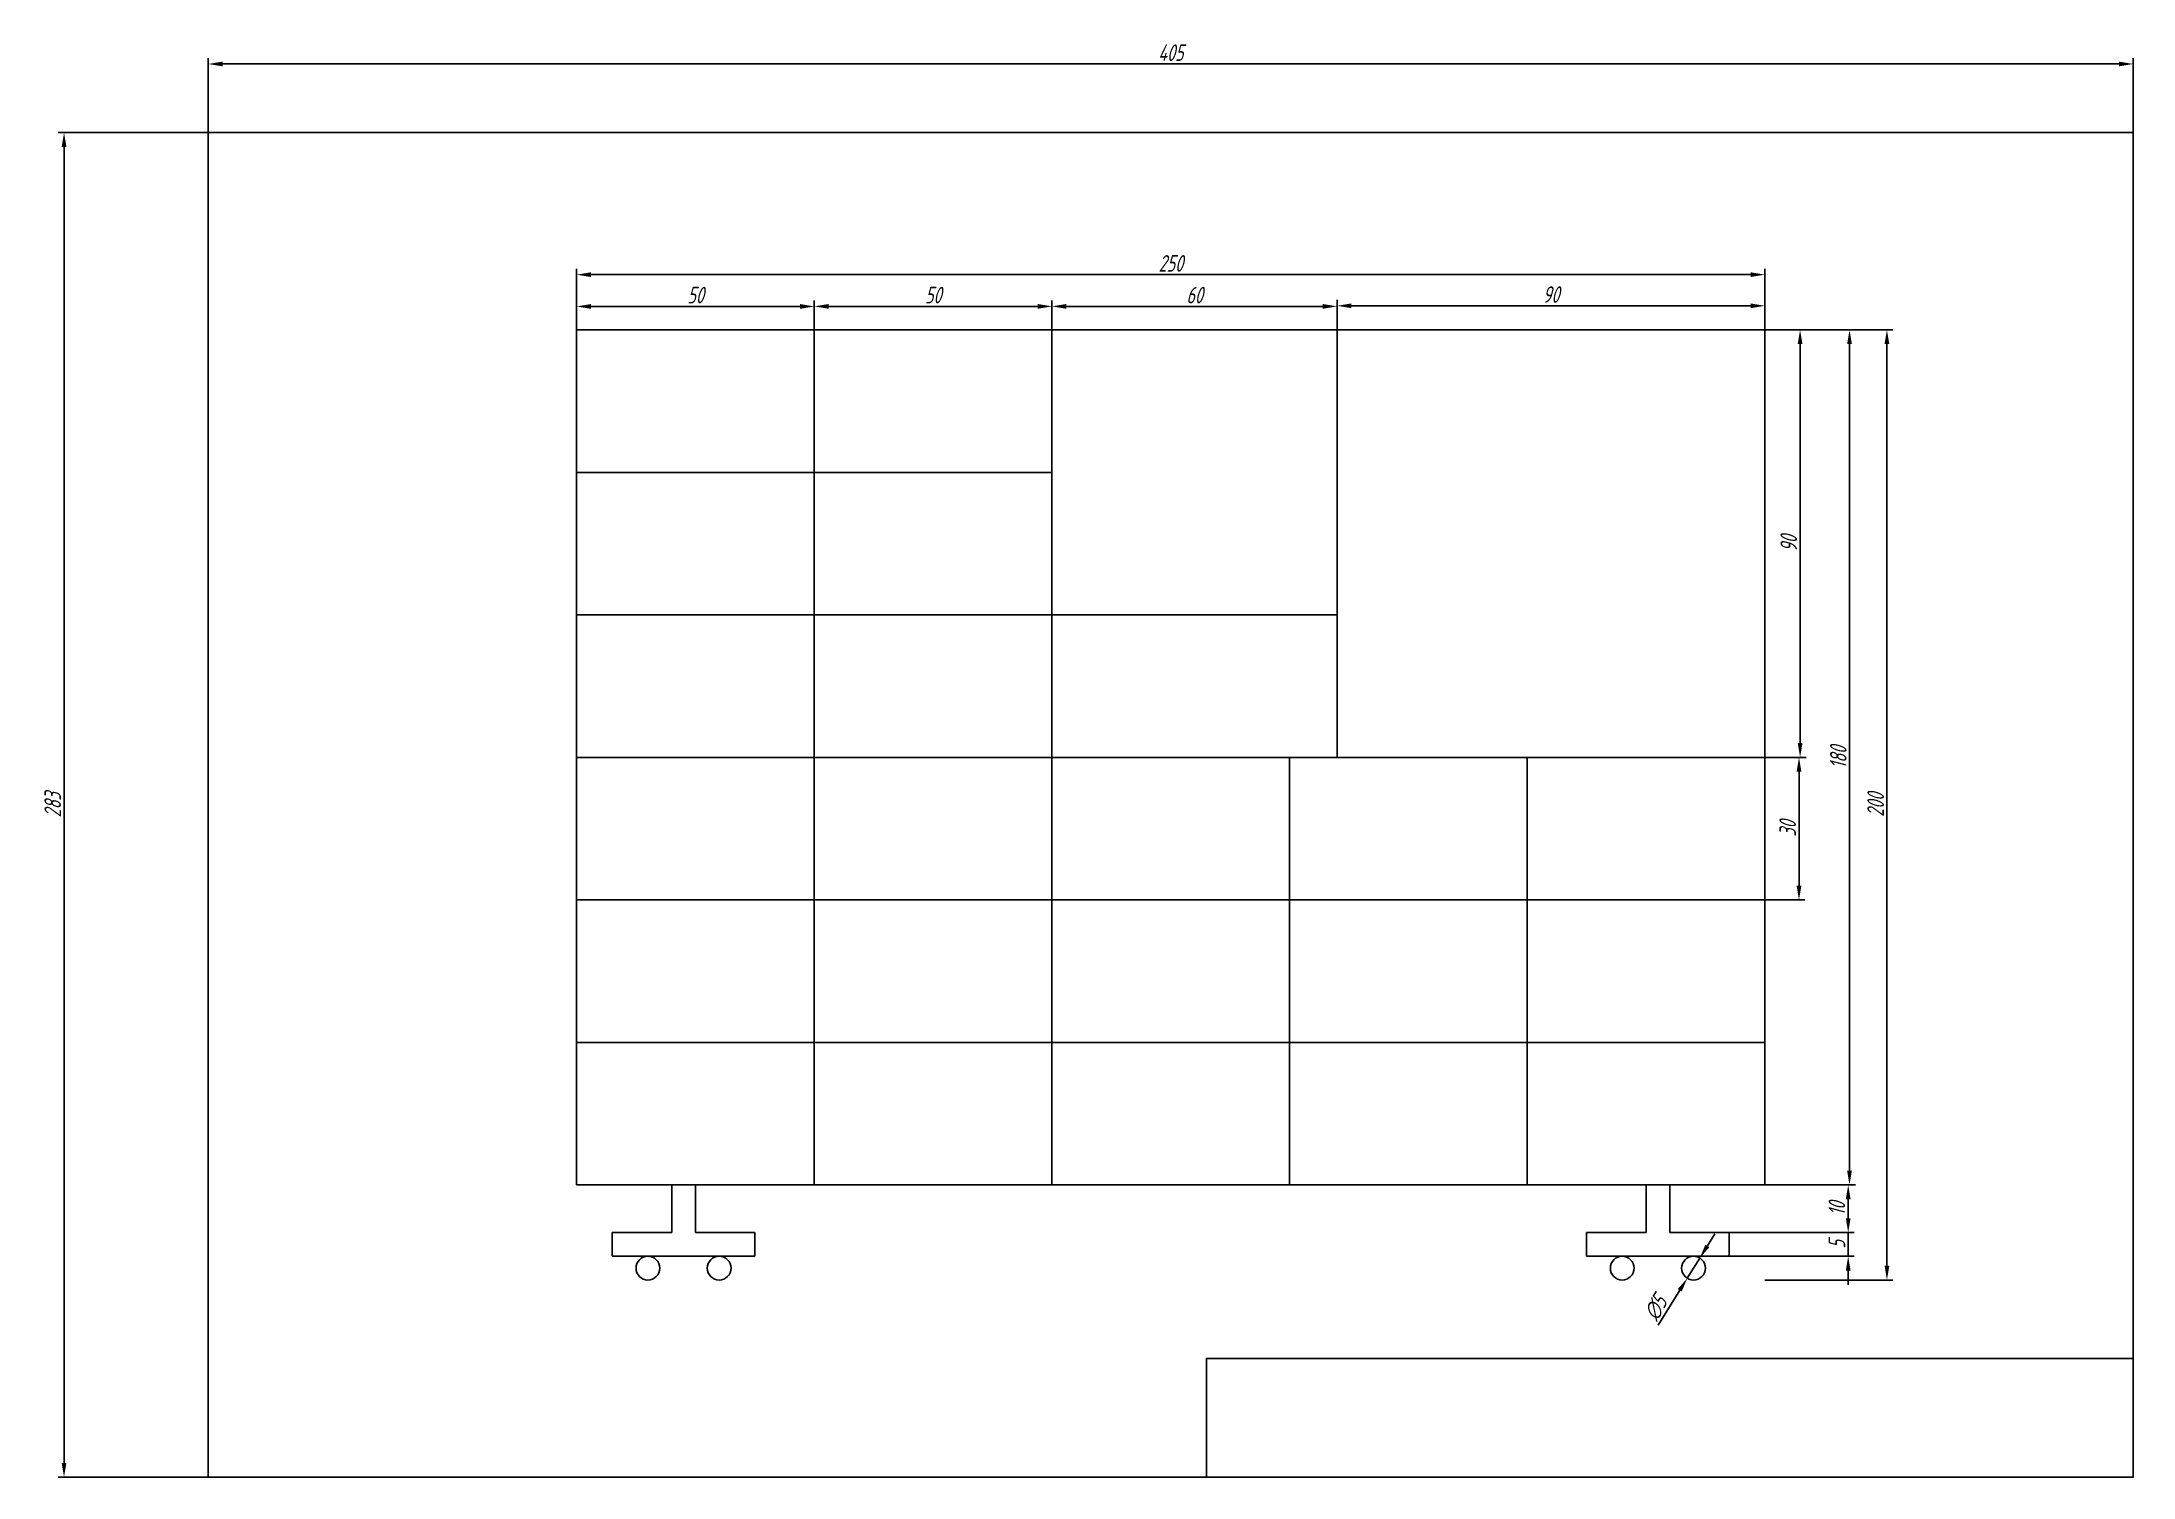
# Model space of a CAD drawing. Header units: millimetres. Extents: x -35 to 405, y 0 to 302.
import ezdxf

# ---------------------------------------------------------------- set-up
doc = ezdxf.new("R2010")
doc.units = ezdxf.units.MM
doc.header["$LTSCALE"] = 0.25
doc.header["$PDMODE"] = 35
doc.layers.add('01 Fort', color=3, linetype='Continuous')
doc.layers.add('07 Cotes', color=2, linetype='Continuous')
doc.layers.add('08 Construction', color=7, linetype='Continuous', plot=False)
doc.layers.add('Ob_a3h', color=7, linetype='Continuous', plot=False)
doc.styles.add('ECAM', font='isocpeur.ttf', dxfattribs={"width": 0.7, "oblique": 15})
doc.dimstyles.new('Cotation ECAM', dxfattribs={"dimtxt": 3.5, "dimasz": 3, "dimexe": 1.25, "dimexo": 0, "dimtad": 1, "dimtxsty": 'ECAM', "dimcen": 2.5, "dimclrd": 256, "dimclre": 256, "dimclrt": 256, "dimadec": 0, "dimazin": 0, "dimtfac": 1, "dimtmove": 0, "dimatfit": 3, "dimldrblk": 'DOTSMALL', "dimfxl": 1, "dimlwd": -1, "dimlwe": -1, "dimarcsym": 0})

# ---------------------------------------------------------------- blocks, each defined once
blk = doc.blocks.new('*D5')
at = {"layer": '08 Construction', "transparency": 16777216}
for p, q in [((0, 283), (0, 298.7)), ((402, 297.45), (3, 297.45)), ((405, 283), (405, 298.7))]:
    blk.add_line(p, q, dxfattribs=at)
for points in [[(3, 297.95), (3, 296.95), (0, 297.45)], [(402, 297.95), (402, 296.95), (405, 297.45)]]:
    blk.add_solid(points, dxfattribs=at)
at = {"layer": 'Defpoints', "color": 0, "transparency": 16777216}
for p in [(0, 297.45), (0, 283), (405, 283)]:
    blk.add_point(p, dxfattribs=at)
at = {"layer": '08 Construction', "transparency": 16777216, "insert": (202.5, 299.82), "char_height": 3.5, "attachment_point": 5, "style": 'ECAM'}
blk.add_mtext('405', dxfattribs=at)
blk = doc.blocks.new('_DotSmall')
at = {"color": 0, "linetype": 'ByBlock', "const_width": 0.5}
blk.add_lwpolyline([(-0.0625, 0, 1), (0.0625, 0, 1)], format="xyb", close=True, dxfattribs=at)
blk = doc.blocks.new('*D6')
at = {"layer": '08 Construction', "transparency": 16777216}
for p, q in [((0, 283), (-31.6, 283)), ((-30.35, 280), (-30.35, 3)), ((0, 0), (-31.6, 0))]:
    blk.add_line(p, q, dxfattribs=at)
for points in [[(-30.85, 280), (-29.85, 280), (-30.35, 283)], [(-30.85, 3), (-29.85, 3), (-30.35, 0)]]:
    blk.add_solid(points, dxfattribs=at)
at = {"layer": 'Defpoints', "color": 0, "transparency": 16777216}
for p in [(0, 283), (0, 0), (-30.35, 0)]:
    blk.add_point(p, dxfattribs=at)
at = {"layer": '08 Construction', "transparency": 16777216, "insert": (-32.73, 141.5), "char_height": 3.5, "attachment_point": 5, "rotation": 90, "style": 'ECAM'}
blk.add_mtext('283', dxfattribs=at)
blk = doc.blocks.new('*D7')
at = {"layer": '07 Cotes', "transparency": 16777216}
for p, q in [((237.5, 241.5), (237.5, 247.8)), ((240.5, 246.55), (324.5, 246.55)), ((327.5, 241.5), (327.5, 247.8))]:
    blk.add_line(p, q, dxfattribs=at)
for points in [[(240.5, 247.05), (240.5, 246.05), (237.5, 246.55)], [(324.5, 247.05), (324.5, 246.05), (327.5, 246.55)]]:
    blk.add_solid(points, dxfattribs=at)
at = {"layer": 'Defpoints', "color": 0, "transparency": 16777216}
for p in [(327.5, 246.55), (237.5, 241.5), (327.5, 241.5)]:
    blk.add_point(p, dxfattribs=at)
at = {"layer": '07 Cotes', "transparency": 16777216, "insert": (282.5, 248.92), "char_height": 3.5, "attachment_point": 5, "style": 'ECAM'}
blk.add_mtext('90', dxfattribs=at)
blk = doc.blocks.new('*D8')
at = {"layer": '07 Cotes', "transparency": 16777216}
for p, q in [((177.5, 241.5), (177.5, 247.68)), ((180.5, 246.43), (234.5, 246.43)), ((237.5, 241.5), (237.5, 247.68))]:
    blk.add_line(p, q, dxfattribs=at)
for points in [[(180.5, 246.93), (180.5, 245.93), (177.5, 246.43)], [(234.5, 246.93), (234.5, 245.93), (237.5, 246.43)]]:
    blk.add_solid(points, dxfattribs=at)
at = {"layer": 'Defpoints', "color": 0, "transparency": 16777216}
for p in [(237.5, 246.43), (177.5, 241.5), (237.5, 241.5)]:
    blk.add_point(p, dxfattribs=at)
at = {"layer": '07 Cotes', "transparency": 16777216, "insert": (207.5, 248.81), "char_height": 3.5, "attachment_point": 5, "style": 'ECAM'}
blk.add_mtext('60', dxfattribs=at)
blk = doc.blocks.new('*D9')
at = {"layer": '07 Cotes', "transparency": 16777216}
for p, q in [((127.5, 241.5), (127.5, 247.68)), ((130.5, 246.43), (174.5, 246.43)), ((177.5, 241.5), (177.5, 247.68))]:
    blk.add_line(p, q, dxfattribs=at)
for points in [[(130.5, 246.93), (130.5, 245.93), (127.5, 246.43)], [(174.5, 246.93), (174.5, 245.93), (177.5, 246.43)]]:
    blk.add_solid(points, dxfattribs=at)
at = {"layer": 'Defpoints', "color": 0, "transparency": 16777216}
for p in [(177.5, 246.43), (127.5, 241.5), (177.5, 241.5)]:
    blk.add_point(p, dxfattribs=at)
at = {"layer": '07 Cotes', "transparency": 16777216, "insert": (152.5, 248.81), "char_height": 3.5, "attachment_point": 5, "style": 'ECAM'}
blk.add_mtext('50', dxfattribs=at)
blk = doc.blocks.new('*D10')
at = {"layer": '07 Cotes', "transparency": 16777216}
for p, q in [((77.5, 241.5), (77.5, 247.67)), ((124.5, 246.42), (80.5, 246.42)), ((127.5, 241.5), (127.5, 247.67))]:
    blk.add_line(p, q, dxfattribs=at)
for points in [[(80.5, 246.92), (80.5, 245.92), (77.5, 246.42)], [(124.5, 246.92), (124.5, 245.92), (127.5, 246.42)]]:
    blk.add_solid(points, dxfattribs=at)
at = {"layer": 'Defpoints', "color": 0, "transparency": 16777216}
for p in [(77.5, 246.42), (77.5, 241.5), (127.5, 241.5)]:
    blk.add_point(p, dxfattribs=at)
at = {"layer": '07 Cotes', "transparency": 16777216, "insert": (102.5, 248.8), "char_height": 3.5, "attachment_point": 5, "style": 'ECAM'}
blk.add_mtext('50', dxfattribs=at)
blk = doc.blocks.new('*D11')
at = {"layer": '07 Cotes', "transparency": 16777216}
for p, q in [((77.5, 241.5), (77.5, 254.36)), ((80.5, 253.11), (324.5, 253.11)), ((327.5, 241.5), (327.5, 254.36))]:
    blk.add_line(p, q, dxfattribs=at)
for points in [[(80.5, 253.61), (80.5, 252.61), (77.5, 253.11)], [(324.5, 253.61), (324.5, 252.61), (327.5, 253.11)]]:
    blk.add_solid(points, dxfattribs=at)
at = {"layer": 'Defpoints', "color": 0, "transparency": 16777216}
for p in [(327.5, 253.11), (77.5, 241.5), (327.5, 241.5)]:
    blk.add_point(p, dxfattribs=at)
at = {"layer": '07 Cotes', "transparency": 16777216, "insert": (202.5, 255.48), "char_height": 3.5, "attachment_point": 5, "style": 'ECAM'}
blk.add_mtext('250', dxfattribs=at)
blk = doc.blocks.new('*D12')
at = {"layer": '07 Cotes', "transparency": 16777216}
for p, q in [((327.5, 241.5), (336.17, 241.5)), ((334.92, 238.5), (334.92, 154.5)), ((327.5, 151.5), (336.17, 151.5))]:
    blk.add_line(p, q, dxfattribs=at)
for points in [[(334.42, 238.5), (335.42, 238.5), (334.92, 241.5)], [(334.42, 154.5), (335.42, 154.5), (334.92, 151.5)]]:
    blk.add_solid(points, dxfattribs=at)
at = {"layer": 'Defpoints', "color": 0, "transparency": 16777216}
for p in [(327.5, 241.5), (327.5, 151.5), (334.92, 151.5)]:
    blk.add_point(p, dxfattribs=at)
at = {"layer": '07 Cotes', "transparency": 16777216, "insert": (332.54, 196.5), "char_height": 3.5, "attachment_point": 5, "rotation": 90, "style": 'ECAM'}
blk.add_mtext('90', dxfattribs=at)
blk = doc.blocks.new('*D13')
at = {"layer": '07 Cotes', "transparency": 16777216}
for p, q in [((327.5, 151.5), (335.94, 151.5)), ((334.69, 124.5), (334.69, 148.5)), ((327.5, 121.5), (335.94, 121.5))]:
    blk.add_line(p, q, dxfattribs=at)
for points in [[(334.19, 148.5), (335.19, 148.5), (334.69, 151.5)], [(334.19, 124.5), (335.19, 124.5), (334.69, 121.5)]]:
    blk.add_solid(points, dxfattribs=at)
at = {"layer": 'Defpoints', "color": 0, "transparency": 16777216}
for p in [(327.5, 151.5), (334.69, 151.5), (327.5, 121.5)]:
    blk.add_point(p, dxfattribs=at)
at = {"layer": '07 Cotes', "transparency": 16777216, "insert": (332.31, 136.5), "char_height": 3.5, "attachment_point": 5, "rotation": 90, "style": 'ECAM'}
blk.add_mtext('30', dxfattribs=at)
blk = doc.blocks.new('*D14')
at = {"layer": '07 Cotes', "transparency": 16777216}
for p, q in [((327.5, 241.5), (346.57, 241.5)), ((345.32, 64.5), (345.32, 238.5)), ((327.5, 61.5), (346.57, 61.5))]:
    blk.add_line(p, q, dxfattribs=at)
for points in [[(344.82, 238.5), (345.82, 238.5), (345.32, 241.5)], [(344.82, 64.5), (345.82, 64.5), (345.32, 61.5)]]:
    blk.add_solid(points, dxfattribs=at)
at = {"layer": 'Defpoints', "color": 0, "transparency": 16777216}
for p in [(327.5, 241.5), (345.32, 241.5), (327.5, 61.5)]:
    blk.add_point(p, dxfattribs=at)
at = {"layer": '07 Cotes', "transparency": 16777216, "insert": (342.95, 151.5), "char_height": 3.5, "attachment_point": 5, "rotation": 90, "style": 'ECAM'}
blk.add_mtext('180', dxfattribs=at)
blk = doc.blocks.new('*D15')
at = {"layer": '07 Cotes', "transparency": 16777216}
for p, q in [((327.5, 61.5), (346.29, 61.5)), ((345.04, 58.5), (345.04, 54.5)), ((320, 51.5), (346.29, 51.5))]:
    blk.add_line(p, q, dxfattribs=at)
for points in [[(344.54, 58.5), (345.54, 58.5), (345.04, 61.5)], [(344.54, 54.5), (345.54, 54.5), (345.04, 51.5)]]:
    blk.add_solid(points, dxfattribs=at)
at = {"layer": 'Defpoints', "color": 0, "transparency": 16777216}
for p in [(327.5, 61.5), (320, 51.5), (345.04, 51.5)]:
    blk.add_point(p, dxfattribs=at)
at = {"layer": '07 Cotes', "transparency": 16777216, "insert": (342.66, 56.5), "char_height": 3.5, "attachment_point": 5, "rotation": 90, "style": 'ECAM'}
blk.add_mtext('10', dxfattribs=at)
blk = doc.blocks.new('*D16')
at = {"layer": '07 Cotes', "transparency": 16777216}
for p, q in [((345.04, 54.5), (345.04, 57.5)), ((320, 51.5), (346.29, 51.5)), ((345.04, 51.5), (345.04, 46.5)), ((320, 46.5), (346.29, 46.5)), ((345.04, 43.5), (345.04, 40.5))]:
    blk.add_line(p, q, dxfattribs=at)
for points in [[(344.54, 54.5), (345.54, 54.5), (345.04, 51.5)], [(344.54, 43.5), (345.54, 43.5), (345.04, 46.5)]]:
    blk.add_solid(points, dxfattribs=at)
at = {"layer": 'Defpoints', "color": 0, "transparency": 16777216}
for p in [(320, 51.5), (320, 46.5), (345.04, 46.5)]:
    blk.add_point(p, dxfattribs=at)
at = {"layer": '07 Cotes', "transparency": 16777216, "insert": (342.66, 49), "char_height": 3.5, "attachment_point": 5, "rotation": 90, "style": 'ECAM'}
blk.add_mtext('5', dxfattribs=at)
blk = doc.blocks.new('*D17')
at = {"layer": '07 Cotes', "transparency": 16777216}
for p, q in [((327.5, 241.5), (354.44, 241.5)), ((353.19, 44.5), (353.19, 238.5)), ((327.5, 41.5), (354.44, 41.5))]:
    blk.add_line(p, q, dxfattribs=at)
for points in [[(352.69, 238.5), (353.69, 238.5), (353.19, 241.5)], [(352.69, 44.5), (353.69, 44.5), (353.19, 41.5)]]:
    blk.add_solid(points, dxfattribs=at)
at = {"layer": 'Defpoints', "color": 0, "transparency": 16777216}
for p in [(327.5, 241.5), (353.19, 241.5), (327.5, 41.5)]:
    blk.add_point(p, dxfattribs=at)
at = {"layer": '07 Cotes', "transparency": 16777216, "insert": (350.82, 141.5), "char_height": 3.5, "attachment_point": 5, "rotation": 90, "style": 'ECAM'}
blk.add_mtext('200', dxfattribs=at)
blk = doc.blocks.new('*D18')
at = {"layer": '07 Cotes', "transparency": 16777216}
for p, q in [((315.41, 48.67), (316.99, 51.22)), ((313.82, 46.12), (311.18, 41.88)), ((305.04, 32.02), (309.59, 39.33))]:
    blk.add_line(p, q, dxfattribs=at)
for points in [[(314.98, 48.93), (315.83, 48.4), (313.82, 46.12)], [(309.17, 39.6), (310.02, 39.07), (311.18, 41.88)]]:
    blk.add_solid(points, dxfattribs=at)
at = {"layer": 'Defpoints', "color": 0, "transparency": 16777216}
for p in [(313.82, 46.12), (311.18, 41.88)]:
    blk.add_point(p, dxfattribs=at)
at = {"layer": '07 Cotes', "transparency": 16777216, "insert": (304.51, 35.66), "char_height": 3.5, "attachment_point": 5, "rotation": 58.0873, "style": 'ECAM'}
blk.add_mtext('∅5', dxfattribs=at)

msp = doc.modelspace()

# ---------------------------------------------------------------- linework, layer by layer
at = {"layer": '01 Fort'}
for p, q in [((77.5, 241.5), (327.5, 241.5)), ((77.5, 61.5), (77.5, 241.5)), ((177.5, 241.5), (77.5, 241.5)), ((77.5, 241.5), (77.5, 211.5)), ((127.5, 241.5), (127.5, 61.5)), ((177.5, 61.5), (177.5, 241.5)), ((327.5, 241.5), (237.5, 241.5)), ((237.5, 241.5), (237.5, 151.5)), ((327.5, 241.5), (327.5, 61.5)), ((77.5, 211.5), (177.5, 211.5)), ((177.5, 211.5), (177.5, 181.5)), ((177.5, 181.5), (77.5, 181.5)), ((77.5, 181.5), (77.5, 151.5)), ((177.5, 181.5), (237.5, 181.5)), ((77.5, 151.5), (177.5, 151.5)), ((177.5, 151.5), (177.5, 121.5)), ((177.5, 151.5), (237.5, 151.5)), ((227.5, 151.5), (227.5, 61.5)), ((237.5, 151.5), (327.5, 151.5)), ((277.5, 61.5), (277.5, 151.5)), ((177.5, 121.5), (77.5, 121.5)), ((77.5, 121.5), (77.5, 91.5)), ((177.5, 121.5), (327.5, 121.5)), ((327.5, 121.5), (327.5, 91.5)), ((77.5, 91.5), (177.5, 91.5)), ((327.5, 91.5), (177.5, 91.5)), ((327.5, 61.5), (77.5, 61.5)), ((97.5, 61.5), (97.5, 51.5)), ((102.5, 51.5), (102.5, 61.5)), ((127.5, 61.5), (177.5, 61.5)), ((227.5, 61.5), (277.5, 61.5)), ((302.5, 51.5), (302.5, 61.5)), ((307.5, 61.5), (307.5, 51.5)), ((97.5, 51.5), (85, 51.5)), ((85, 51.5), (85, 46.5)), ((115, 51.5), (102.5, 51.5)), ((115, 46.5), (115, 51.5)), ((290, 46.5), (290, 51.5)), ((290, 51.5), (302.5, 51.5)), ((307.5, 51.5), (320, 51.5)), ((320, 51.5), (320, 46.5)), ((85, 46.5), (115, 46.5)), ((320, 46.5), (290, 46.5))]:
    msp.add_line(p, q, dxfattribs=at)
for centre in [(92.5, 44), (107.5, 44), (297.5, 44), (312.5, 44)]:
    msp.add_circle(centre, 2.5, dxfattribs=at)
at = {"layer": '08 Construction'}
for p, q in [((0, 283), (0, 241.5)), ((327.5, 241.5), (77.5, 241.5)), ((77.5, 241.5), (127.5, 241.5)), ((127.5, 241.5), (127.5, 61.5)), ((177.5, 61.5), (177.5, 241.5)), ((177.5, 241.5), (227.5, 241.5)), ((77.5, 181.5), (77.5, 211.5)), ((327.5, 151.5), (327.5, 181.5)), ((77.5, 121.5), (77.5, 151.5)), ((77.5, 151.5), (327.5, 151.5)), ((327.5, 121.5), (77.5, 121.5)), ((327.5, 91.5), (327.5, 121.5)), ((77.5, 61.5), (77.5, 91.5)), ((77.5, 91.5), (327.5, 91.5)), ((77.5, 61.5), (327.5, 61.5)), ((97.5, 61.5), (97.5, 51.5)), ((102.5, 51.5), (102.5, 61.5)), ((127.5, 61.5), (177.5, 61.5)), ((227.5, 61.5), (277.5, 61.5)), ((302.5, 51.5), (302.5, 61.5)), ((307.5, 61.5), (307.5, 51.5)), ((97.5, 51.5), (85, 51.5)), ((85, 51.5), (85, 46.5)), ((115, 51.5), (102.5, 51.5)), ((115, 46.5), (115, 51.5)), ((290, 46.5), (290, 51.5)), ((290, 51.5), (302.5, 51.5)), ((307.5, 51.5), (320, 51.5)), ((320, 51.5), (320, 46.5)), ((85, 46.5), (115, 46.5)), ((85, 46.5), (92.5, 46.5)), ((320, 46.5), (290, 46.5)), ((320, 46.5), (312.5, 46.5))]:
    msp.add_line(p, q, dxfattribs=at)
at = {"layer": 'Ob_a3h'}
for points in [[(0, 0), (405, 0), (405, 283), (0, 283)], [(405, 0), (210, 0), (210, 25), (405, 25)]]:
    msp.add_lwpolyline(points, close=True, dxfattribs=at)

# ---------------------------------------------------------------- dimensions: what is measured, and where the dimension line sits
at = {"layer": '07 Cotes'}
for base, p1, p2, picture, middle in [((327.5, 253.105), (77.5, 241.5), (327.5, 241.5), '*D11', (202.5, 255.48)), ((77.5, 246.421), (127.5, 241.5), (77.5, 241.5), '*D10', (102.5, 248.796)), ((177.5, 246.432), (127.5, 241.5), (177.5, 241.5), '*D9', (152.5, 248.807)), ((327.5, 246.546), (237.5, 241.5), (327.5, 241.5), '*D7', (282.5, 248.921))]:
    dim = msp.add_linear_dim(base=base, p1=p1, p2=p2, dimstyle='Cotation ECAM', dxfattribs=at)
    dim.commit()
    dim.dimension.update_dxf_attribs({"geometry": picture, "text_midpoint": middle})
for base, p1, p2, angle, picture, middle in [((237.5, 246.432), (177.5, 241.5), (237.5, 241.5), 180, '*D8', (207.5, 248.807)), ((334.917, 151.5), (327.5, 241.5), (327.5, 151.5), 270, '*D12', (332.542, 196.5)), ((345.324, 241.5), (327.5, 61.5), (327.5, 241.5), 270, '*D14', (342.949, 151.5)), ((353.19, 241.5), (327.5, 41.5), (327.5, 241.5), 90, '*D17', (350.815, 141.5)), ((334.689, 151.5), (327.5, 121.5), (327.5, 151.5), 90, '*D13', (332.314, 136.5)), ((345.036, 51.5), (327.5, 61.5), (320, 51.5), 270, '*D15', (342.661, 56.5)), ((345.036, 46.5), (320, 51.5), (320, 46.5), 90, '*D16', (342.661, 49))]:
    dim = msp.add_linear_dim(base=base, p1=p1, p2=p2, angle=angle, dimstyle='Cotation ECAM', dxfattribs=at)
    dim.commit()
    dim.dimension.update_dxf_attribs({"geometry": picture, "text_midpoint": middle})
dim = msp.add_diameter_dim_2p(p1=(313.822, 46.122), p2=(311.178, 41.878), dimstyle='Cotation ECAM', dxfattribs=at)
dim.commit()
dim.dimension.update_dxf_attribs({"geometry": '*D18', "text_midpoint": (306.522, 34.4)})
at = {"layer": '08 Construction'}
dim = msp.add_linear_dim(base=(0, 297.446), p1=(405, 283), p2=(0, 283), dimstyle='Cotation ECAM', dxfattribs=at)
dim.commit()
dim.dimension.update_dxf_attribs({"geometry": '*D5', "text_midpoint": (202.5, 299.821)})
dim = msp.add_linear_dim(base=(-30.352, 0), p1=(0, 283), p2=(0, 0), angle=90, dimstyle='Cotation ECAM', dxfattribs=at)
dim.commit()
dim.dimension.update_dxf_attribs({"geometry": '*D6', "text_midpoint": (-32.727, 141.5)})

doc.saveas('drawing.dxf')
